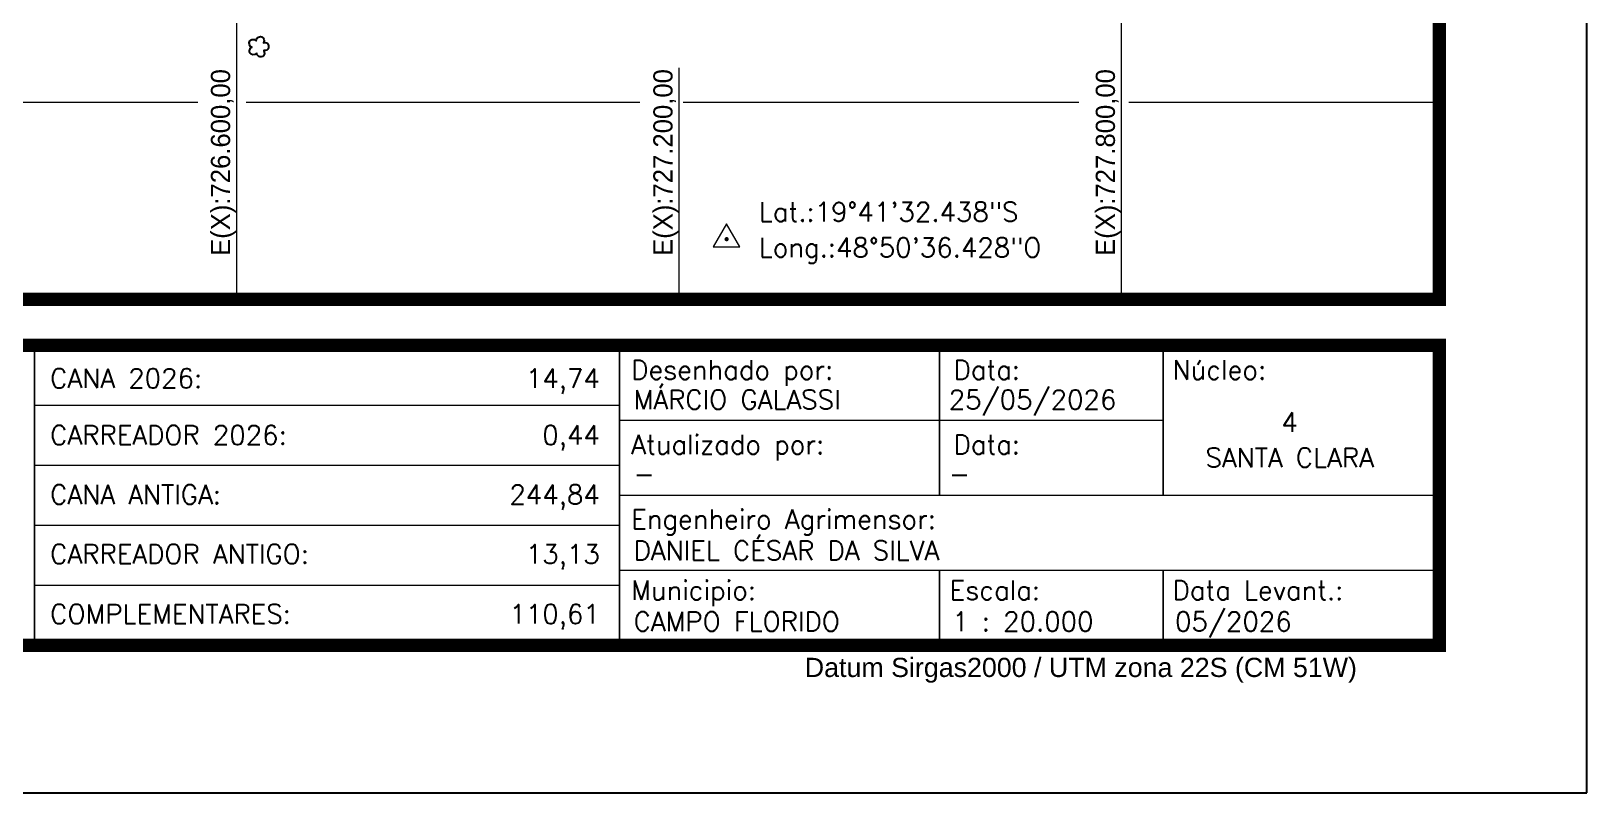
# Model space of a CAD drawing. Extents: x 724231 to 728431, y 7817664 to 7823604.
# Drawn here: x 726321 to 728431, y 7817664 to 7818696 of the extents above; entities that cross this region are included whole.
import ezdxf
from ezdxf.enums import TextEntityAlignment as Align

# ---------------------------------------------------------------- set-up
doc = ezdxf.new("R2010")
doc.units = 0
doc.header["$MEASUREMENT"] = 0
doc.linetypes.add('CONTINUO', pattern=[0])
doc.linetypes.add('LIN0', pattern=[0])
for name, color, linetype in [('_SIMBOLO ARVORE', 118, 'Continuous'), ('MARGEM', 7, 'CONTINUO'), ('texto', 7, 'Continuous')]:
    doc.layers.add(name, color=color, linetype=linetype)
doc.layers.add('MALHA', color=8, linetype='Continuous', lineweight=9)
doc.styles.add('marcelo', font='arial.ttf')
doc.styles.add('Simplex', font='simplex.shx')

msp = doc.modelspace()

# ---------------------------------------------------------------- linework, layer by layer
at = {"layer": '_SIMBOLO ARVORE', "linetype": 'CONTINUO'}
msp.add_polyline3d([(726627, 7818666.6, 0), (726624.7, 7818664.6, 0), (726621.7, 7818664.2, 0), (726619.5, 7818665, 0), (726618, 7818666.5, 0), (726617.4, 7818668.3, 0), (726617.2, 7818670.8, 0), (726618, 7818672.4, 0), (726618.9, 7818673.6, 0), (726620.6, 7818674.7, 0), (726619.5, 7818675.1, 0), (726618.4, 7818676, 0), (726617.1, 7818678, 0), (726616.9, 7818680.4, 0), (726617.8, 7818682.9, 0), (726618.8, 7818683.8, 0), (726620.6, 7818684.9, 0), (726622.4, 7818685.1, 0), (726623.9, 7818684.9, 0), (726625.1, 7818684.4, 0), (726626.4, 7818683.2, 0), (726626.8, 7818685.4, 0), (726627.1, 7818686.3, 0), (726628, 7818687.5, 0), (726629.5, 7818688, 0), (726630.9, 7818688.7, 0), (726632.4, 7818688.8, 0), (726633.9, 7818688.6, 0), (726635.1, 7818688, 0), (726636, 7818687, 0), (726636.8, 7818685.4, 0), (726637.1, 7818683.7, 0), (726636.4, 7818680.6, 0), (726638.6, 7818680.7, 0), (726640.3, 7818680.2, 0), (726642, 7818678.9, 0), (726642.9, 7818677.9, 0), (726643.2, 7818673.6, 0), (726642.2, 7818671.7, 0), (726640.8, 7818670.5, 0), (726638.6, 7818669.9, 0), (726636.7, 7818670.1, 0), (726637.7, 7818666.1, 0), (726637.3, 7818664.4, 0), (726636.1, 7818662.8, 0), (726634.9, 7818661.8, 0), (726633.1, 7818661.4, 0), (726631.3, 7818661.5, 0), (726630, 7818661.9, 0), (726628.5, 7818663.4, 0), (726627.4, 7818664.7, 0), (726627.1, 7818666.8, 0)], dxfattribs=at)
at = {"layer": 'MALHA'}
for p, q in [((727800, 7818332.7), (727800, 7820637.7)), ((726600, 7818332.7), (726600, 7818976.7)), ((727200, 7818332.7), (727200, 7818646.6)), ((726010.1, 7818600), (726547.4, 7818600)), ((726612.9, 7818600), (727146.6, 7818600)), ((727205.6, 7818600), (727742.1, 7818600)), ((727810, 7818600), (728231, 7818600))]:
    msp.add_line(p, q, dxfattribs=at)
at = {"layer": 'MARGEM', "color": 174, "linetype": 'LIN0', "flags": 128}
msp.add_lwpolyline([(728431, 7817663.9), (728431, 7823603.9), (724231, 7823603.9), (724231, 7817663.9)], close=True, dxfattribs=at)
at = {"layer": 'MARGEM', "color": 174, "linetype": 'LIN0', "const_width": 18.2, "flags": 128}
for points in [[(728231, 7818332.7), (728231, 7823403.9), (724431, 7823403.9), (724431, 7818332.7)], [(724431, 7818270.5), (728231, 7818270.5), (728231, 7817863.9), (724431, 7817863.9)]]:
    msp.add_lwpolyline(points, close=True, dxfattribs=at)
at = {"layer": 'MARGEM', "color": 174, "linetype": 'LIN0', "const_width": 2.02, "flags": 128}
for points in [[(726325.8, 7818270.5), (726325.8, 7817868.9)], [(727119.1, 7818270.5), (727119.1, 7817868.9)], [(727553, 7818067.2), (727553, 7818270.5)], [(727856.4, 7818067.2), (727856.4, 7818270.5)], [(726325.8, 7818189.2), (727119.1, 7818189.2)], [(727119.1, 7818168.8), (727856.4, 7818168.8)], [(726325.8, 7818107.8), (727119.1, 7818107.8)], [(727119.1, 7818067.2), (728231.3, 7818067.2)], [(726325.8, 7818026.5), (727119.1, 7818026.5)], [(727119.1, 7817965.5), (728231.2, 7817965.5)], [(727553, 7817965.5), (727553, 7817864.8)], [(727856.4, 7817965.5), (727856.4, 7817864.8)], [(726325.8, 7817945.2), (727119.1, 7817945.2)]]:
    msp.add_lwpolyline(points, dxfattribs=at)
at = {"layer": 'texto', "color": 7, "lineweight": 9, "flags": 128}
msp.add_lwpolyline([(727246.3, 7818403.9), (727282.4, 7818403.9), (727264.4, 7818435.2)], close=True, dxfattribs=at)
at = {"layer": 'texto', "color": 7, "lineweight": 9, "const_width": 2.83, "flags": 128}
msp.add_lwpolyline([(727262.9, 7818414.3, -1), (727265.8, 7818414.3, -1)], format="xyb", close=True, dxfattribs=at)

# ---------------------------------------------------------------- texts
at = {"layer": 'MALHA'}
for s, p in [('E(X):726.600,00', (726578, 7818644.8)), ('E(X):727.200,00', (727178, 7818644.8)), ('E(X):727.800,00', (727778, 7818644.8))]:
    msp.add_text(s, height=26, rotation=90, dxfattribs=at).set_placement(p, align=Align.MIDDLE_RIGHT)
at = {"layer": 'MARGEM', "color": 7, "linetype": 'Continuous', "lineweight": 9}
for s, style, p in [('Desenhado por:', 'Simplex', (727134.9, 7818250.2)), ('Data:', 'Simplex', (727572.1, 7818250.2)), ('Núcleo:', 'Simplex', (727869.1, 7818250.2)), ('Atualizado por:', 'Simplex', (727134.9, 7818149)), ('Data:', 'Simplex', (727572.1, 7818149)), ('Engenheiro Agrimensor:', 'Simplex', (727134.9, 7818047.8)), ('Municipio:', 'Simplex', (727134.9, 7817951.5)), ('Escala:', 'Simplex', (727566.9, 7817951.5)), ('Data Levant.:', 'Simplex', (727869.1, 7817951.5)), ('Datum Sirgas2000 / UTM zona 22S (CM 51W)', 'marcelo', (727370.4, 7817846.9))]:
    msp.add_text(s, height=26, dxfattribs=dict(at, style=style)).set_placement(p, align=Align.TOP_LEFT)
at = {"layer": 'MARGEM', "color": 7, "linetype": 'Continuous', "style": 'Simplex'}
for s, p in [('CANA 2026:', (726347, 7818238.7)), ('MÁRCIO GALASSI', (727138.2, 7818209.8)), ('25/05/2026', (727565.6, 7818209.8)), ('CARREADOR 2026:', (726347, 7818161.8)), ('CANA ANTIGA:', (726347, 7818081.2)), ('-', (727138.2, 7818109.1)), ('-', (727565.6, 7818109.1)), ('CARREADOR ANTIGO:', (726347, 7818000.6)), ('DANIEL CÉSAR DA SILVA', (727138.2, 7818005.4)), ('COMPLEMENTARES:', (726347, 7817919.3)), ('CAMPO FLORIDO', (727138.2, 7817909.1)), ('1 : 20.000', (727570.3, 7817909.1)), ('05/2026', (727872.5, 7817909.1))]:
    msp.add_text(s, height=26, dxfattribs=at).set_placement(p, align=Align.TOP_LEFT)
for s, p in [('14,74', (727092.4, 7818238.7)), ('244,84', (727092.4, 7818081.2))]:
    msp.add_text(s, height=26, dxfattribs=at).set_placement(p, align=Align.TOP_RIGHT)
for s, p in [('4', (728028, 7818166.2)), ('SANTA CLARA', (728028, 7818118.2))]:
    msp.add_text(s, height=26, dxfattribs=at).set_placement(p, align=Align.MIDDLE_CENTER)
at = {"layer": 'MARGEM', "linetype": 'Continuous', "style": 'Simplex'}
for s, p in [('0,44', (727092.4, 7818161.8)), ('13,13', (727092.4, 7818000.6)), ('110,61', (727092.4, 7817919.3))]:
    msp.add_text(s, height=26, dxfattribs=at).set_placement(p, align=Align.TOP_RIGHT)
at = {"layer": 'texto', "linetype": 'ByBlock', "style": 'Simplex'}
for s, p in [('Lat.:19°41\'32.438"S', (727308, 7818438.3, 1313.5)), ('Long.:48°50\'36.428"O', (727308, 7818390, 1313.5))]:
    msp.add_text(s, height=26, dxfattribs=at).set_placement(p)

doc.saveas('drawing.dxf')
